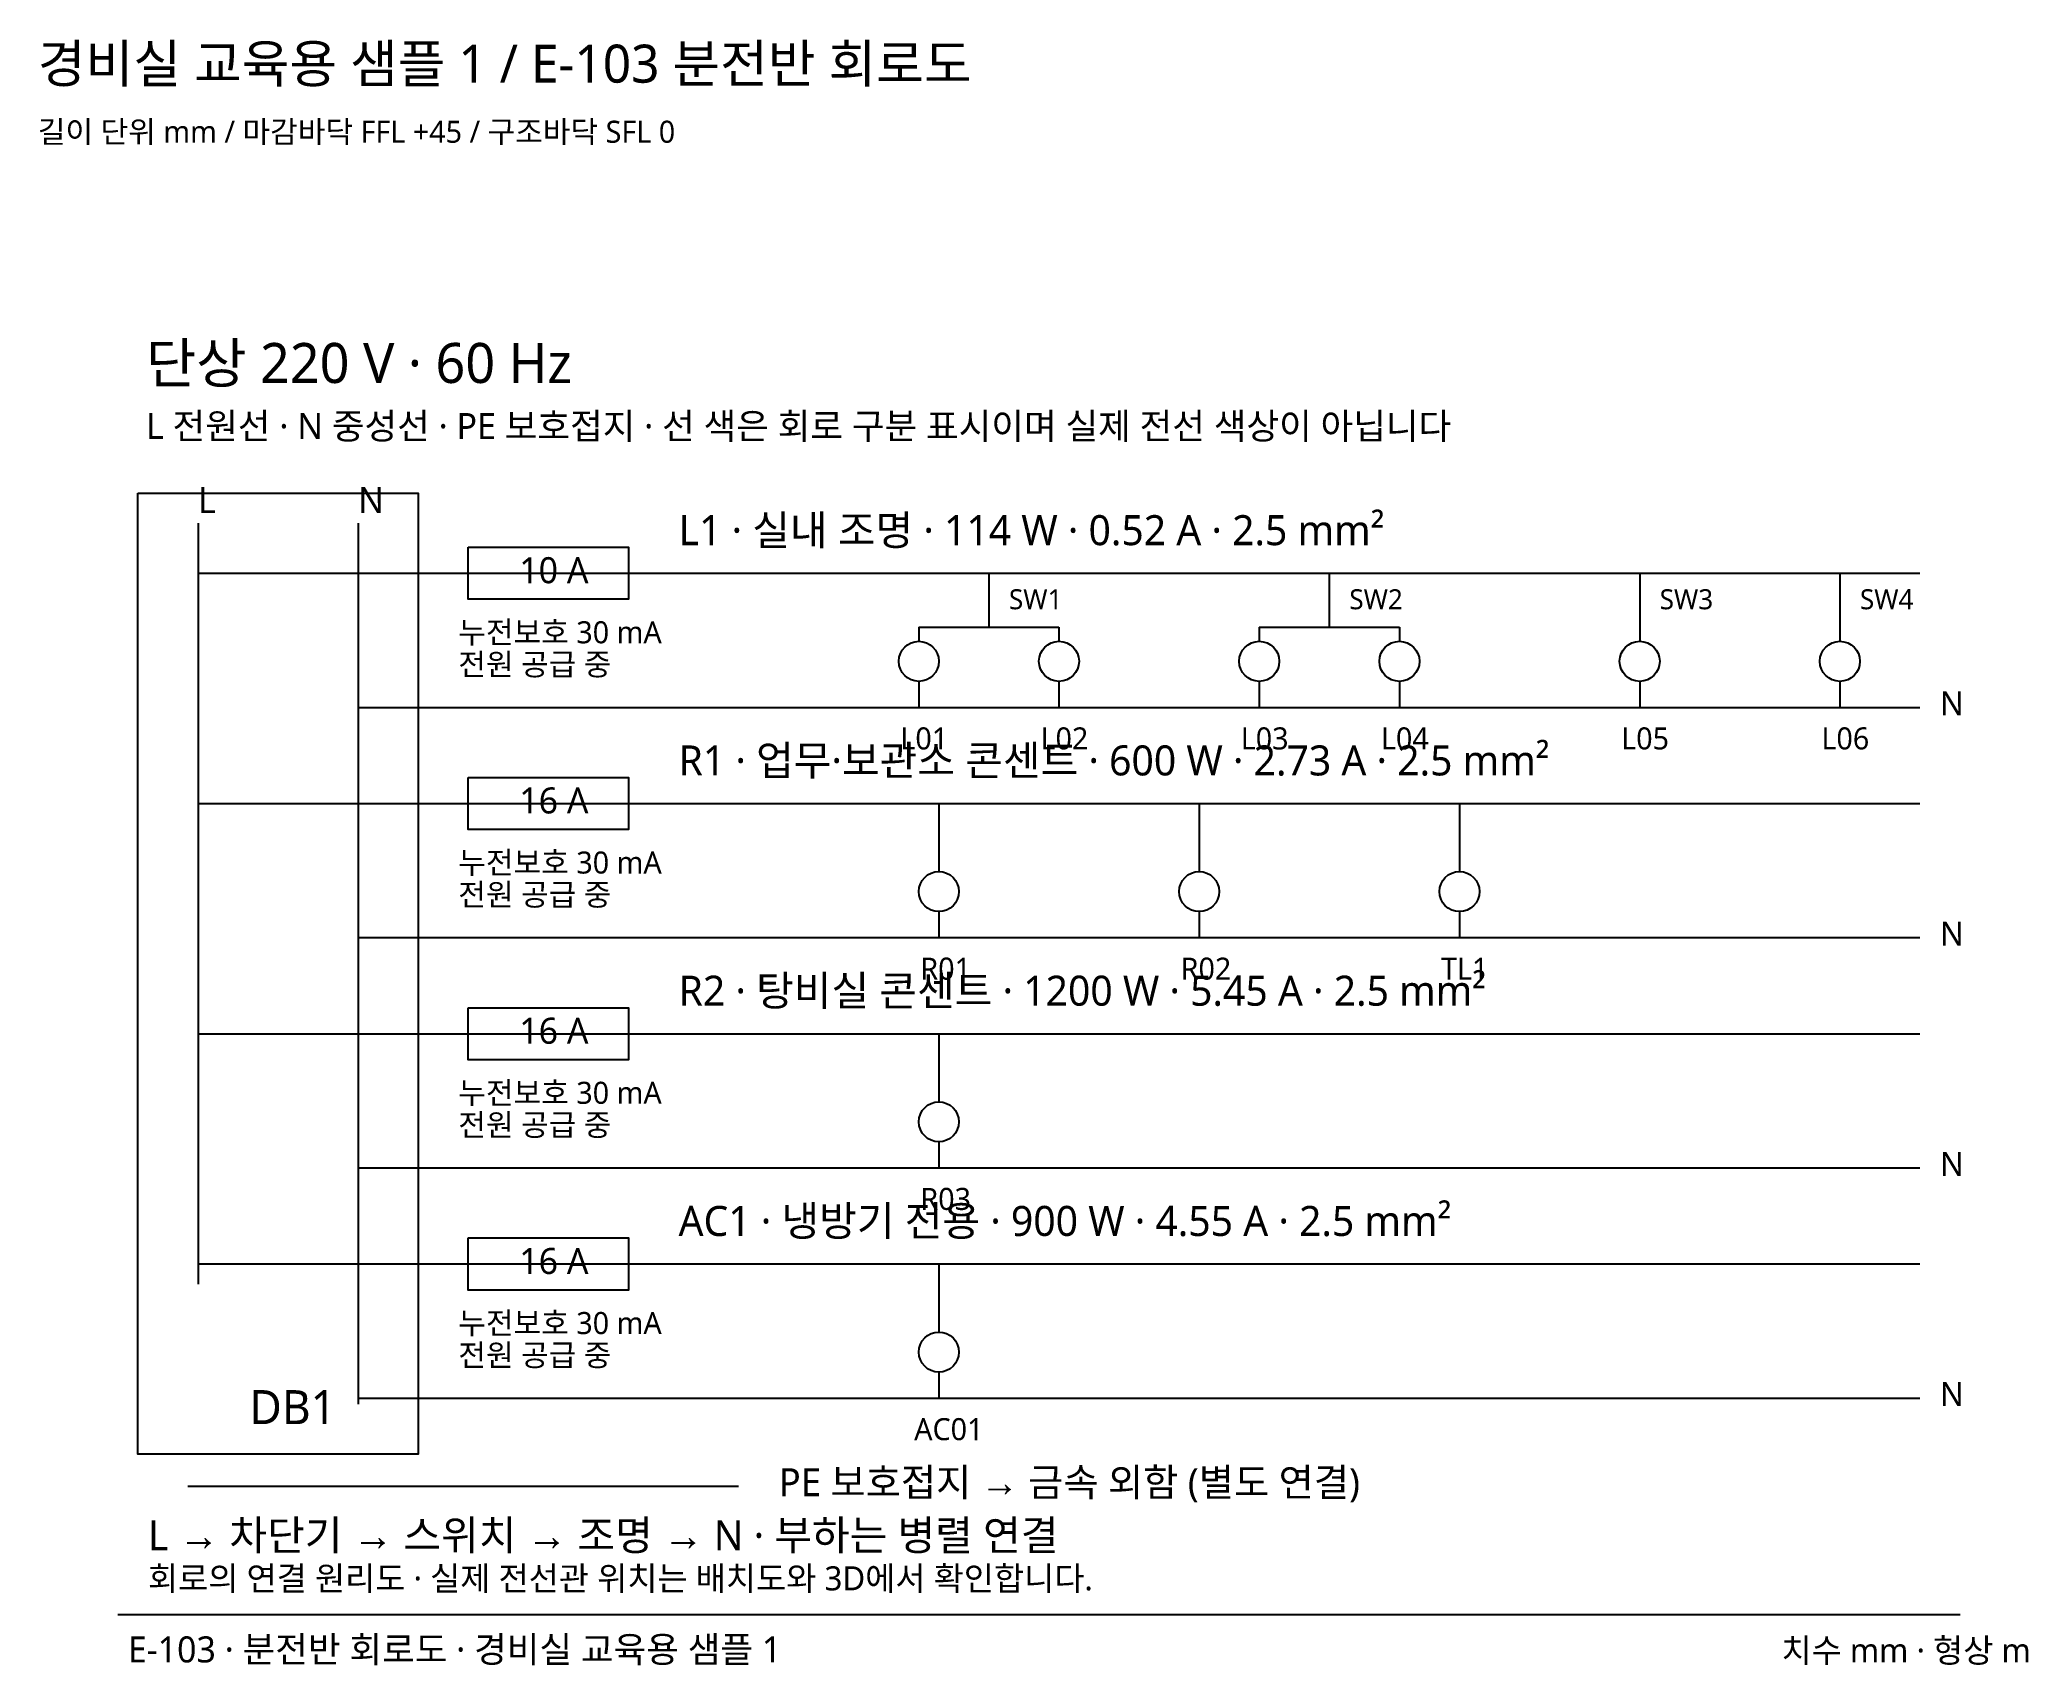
# Model space of a CAD drawing. Header units: millimetres. Extents: x 10 to 9941, y -2504 to 5614.
import ezdxf

# ---------------------------------------------------------------- set-up
doc = ezdxf.new("R2010")
doc.units = ezdxf.units.MM
for name, color, linetype in [('CIRCUIT', 3, 'Continuous'), ('LIGHT', 2, 'Continuous'), ('POWER', 4, 'Continuous'), ('TEXT', 7, 'Continuous')]:
    doc.layers.add(name, color=color, linetype=linetype)
doc.styles.add('KOREAN', font='malgun.ttf')

msp = doc.modelspace()

# ---------------------------------------------------------------- linework, layer by layer
at = {"layer": 'CIRCUIT'}
for p, q in [((800, 3200), (800, -600)), ((1600, 3200), (1600, -1200)), ((800, 2950), (9400, 2950)), ((4750, 2950), (4750, 2870)), ((6450, 2950), (6450, 2870)), ((8000, 2950), (8000, 2870)), ((9000, 2950), (9000, 2870)), ((4750, 2870), (4750, 2740)), ((6450, 2870), (6450, 2740)), ((8000, 2870), (8000, 2740)), ((9000, 2870), (9000, 2740)), ((4750, 2740), (4750, 2680)), ((6450, 2740), (6450, 2680)), ((8000, 2740), (8000, 2680)), ((9000, 2740), (9000, 2680)), ((4400, 2680), (5100, 2680)), ((4400, 2680), (4400, 2610)), ((5100, 2680), (5100, 2610)), ((6100, 2680), (6800, 2680)), ((6100, 2680), (6100, 2610)), ((6800, 2680), (6800, 2610)), ((8000, 2680), (8000, 2610)), ((9000, 2680), (9000, 2610)), ((4400, 2410), (4400, 2280)), ((5100, 2410), (5100, 2280)), ((6100, 2410), (6100, 2280)), ((6800, 2410), (6800, 2280)), ((8000, 2410), (8000, 2280)), ((9000, 2410), (9000, 2280)), ((1600, 2280), (9400, 2280)), ((800, 1800), (9400, 1800)), ((4500, 1800), (4500, 1460)), ((5800, 1800), (5800, 1460)), ((7100, 1800), (7100, 1460)), ((4500, 1260), (4500, 1130)), ((5800, 1260), (5800, 1130)), ((7100, 1260), (7100, 1130)), ((1600, 1130), (9400, 1130)), ((800, 650), (9400, 650)), ((4500, 650), (4500, 310)), ((4500, 110), (4500, -20)), ((1600, -20), (9400, -20)), ((800, -500), (9400, -500)), ((4500, -500), (4500, -840)), ((4500, -1040), (4500, -1170)), ((1600, -1170), (9400, -1170)), ((750, -1610), (3500, -1610)), ((400, -2250), (9600, -2250))]:
    msp.add_line(p, q, dxfattribs=at)
at = {"layer": 'LIGHT'}
for centre in [(4400, 2510), (5100, 2510), (6100, 2510), (6800, 2510), (8000, 2510), (9000, 2510), (4500, 1360), (5800, 1360), (7100, 1360), (4500, 210), (4500, -940)]:
    msp.add_circle(centre, 100, dxfattribs=at)
at = {"layer": 'POWER'}
for points in [[(500, 3350), (1900, 3350), (1900, -1450), (500, -1450)], [(2150, 3080), (2950, 3080), (2950, 2820), (2150, 2820)], [(2150, 1930), (2950, 1930), (2950, 1670), (2150, 1670)], [(2150, 780), (2950, 780), (2950, 520), (2150, 520)], [(2150, -370), (2950, -370), (2950, -630), (2150, -630)]]:
    msp.add_lwpolyline(points, close=True, dxfattribs=at)

# ---------------------------------------------------------------- texts
at = {"layer": 'TEXT', "style": 'KOREAN'}
for s, height, p in [('경비실 교육용 샘플 1 / E-103 분전반 회로도', 190, (0, 5400)), ('길이 단위 mm / 마감바닥 FFL +45 / 구조바닥 SFL 0', 110, (0, 5100)), ('단상 220 V · 60 Hz', 200, (540, 3900)), ('L 전원선 · N 중성선 · PE 보호접지 · 선 색은 회로 구분 표시이며 실제 전선 색상이 아닙니다', 130, (540, 3620)), ('L', 130, (800, 3250)), ('N', 130, (1600, 3250)), ('L1 · 실내 조명 · 114 W · 0.52 A · 2.5 mm²', 150, (3200, 3090)), ('10 A', 130, (2404.4, 2900)), ('SW1', 100, (4850, 2770)), ('SW2', 100, (6550, 2770)), ('SW3', 100, (8100, 2770)), ('SW4', 100, (9100, 2770)), ('누전보호 30 mA', 110, (2100, 2600)), ('전원 공급 중', 110, (2100, 2440)), ('N', 120, (9500, 2240)), ('R1 · 업무·보관소 콘센트 · 600 W · 2.73 A · 2.5 mm²', 150, (3200, 1940)), ('L01', 110, (4307.6, 2070)), ('L02', 110, (5007.6, 2070)), ('L03', 110, (6007.6, 2070)), ('L04', 110, (6707.6, 2070)), ('L05', 110, (7907.6, 2070)), ('L06', 110, (8907.6, 2070)), ('16 A', 130, (2404.4, 1750)), ('누전보호 30 mA', 110, (2100, 1450)), ('전원 공급 중', 110, (2100, 1290)), ('N', 120, (9500, 1090)), ('R01', 110, (4407.6, 920)), ('R02', 110, (5707.6, 920)), ('TL1', 110, (7007.6, 920)), ('R2 · 탕비실 콘센트 · 1200 W · 5.45 A · 2.5 mm²', 150, (3200, 790)), ('16 A', 130, (2404.4, 600)), ('누전보호 30 mA', 110, (2100, 300)), ('전원 공급 중', 110, (2100, 140)), ('N', 120, (9500, -60)), ('AC1 · 냉방기 전용 · 900 W · 4.55 A · 2.5 mm²', 150, (3200, -360)), ('R03', 110, (4407.6, -230)), ('16 A', 130, (2404.4, -550)), ('누전보호 30 mA', 110, (2100, -850)), ('전원 공급 중', 110, (2100, -1010)), ('N', 120, (9500, -1210)), ('DB1', 170, (1057.2, -1300)), ('AC01', 110, (4376.8, -1380)), ('PE 보호접지 → 금속 외함 (별도 연결)', 140, (3700, -1660)), ('L → 차단기 → 스위치 → 조명 → N · 부하는 병렬 연결', 150, (550, -1930)), ('회로의 연결 원리도 · 실제 전선관 위치는 배치도와 3D에서 확인합니다.', 120, (550, -2130)), ('E-103 · 분전반 회로도 · 경비실 교육용 샘플 1', 130, (450, -2490)), ('치수 mm · 형상 m', 120, (8708, -2490))]:
    msp.add_text(s, height=height, dxfattribs=at).set_placement(p)

doc.saveas('drawing.dxf')
